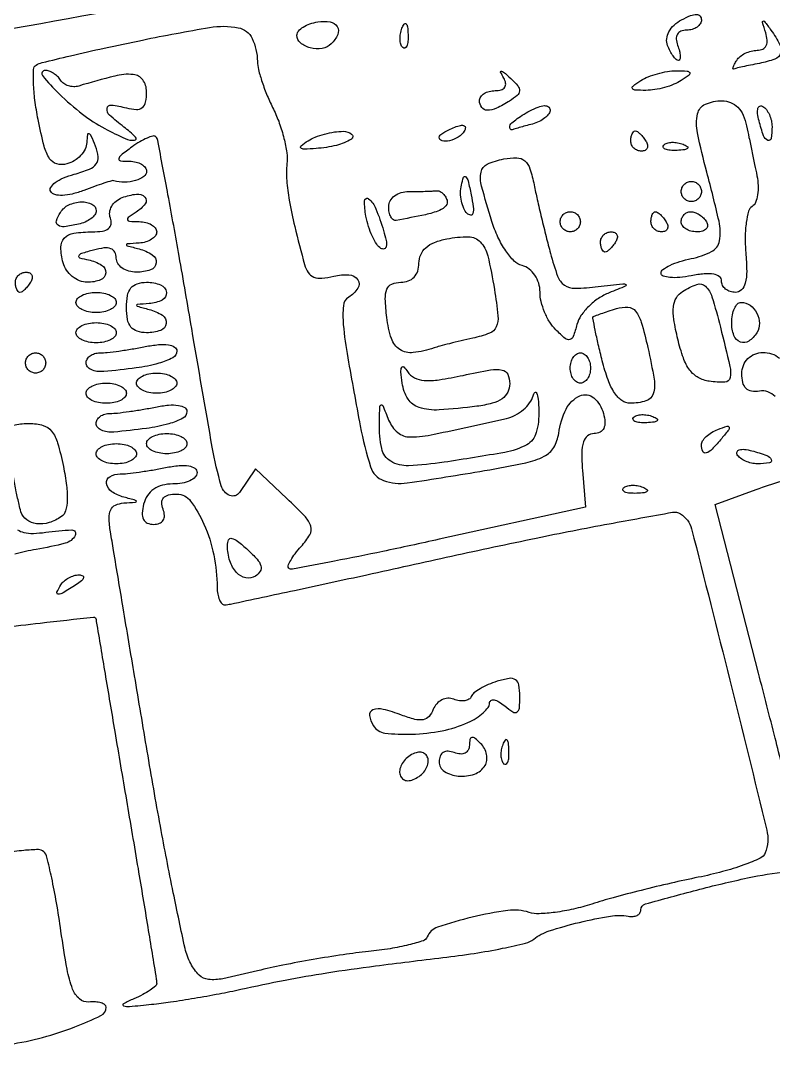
# Model space of a CAD drawing. Extents: x -19 to 322, y 67 to 181.
# Drawn here: x 218.9 to 254.38, y 71.84 to 120.09 of the extents above; entities that cross this region are included whole.
import ezdxf

# ---------------------------------------------------------------- set-up
doc = ezdxf.new("R2010")
doc.units = 0
doc.layers.get('0').update_dxf_attribs({"linetype": 'CONTINUOUS'})

msp = doc.modelspace()

# ---------------------------------------------------------------- linework, layer by layer
for points in [[(260.449, 129.67, -0.000356), (254.837, 128.1, -0.002128), (249.167, 126.544, -0.002602), (243.852, 125.14, -0.015694), (225.01, 120.892, -0.012372), (204.382, 117.444, -0.012283), (183.415, 114.994, -0.014636), (163.544, 113.751, -0.01034)], [(254.455, 102.361, 0.123177), (254.115, 102.586, 0.127057), (253.713, 102.621, -0.081994), (253.345, 102.62, -0.157408), (253.085, 102.753, -0.138848), (252.931, 103.028, -0.05845), (252.881, 103.452, -0.198821), (253.171, 104.152, -0.196587), (253.872, 104.446, -0.170609), (254.658, 104.178, -0.163534)], [(255.706, 81.352, 0.000032), (255.115, 83.678, 0.00036), (254.454, 86.272, 0.00022), (253.672, 89.33), (251.632, 97.284), (253.563, 97.987, -0.012107), (254.73, 98.38, -0.001698)], [(216.19, 91.256, -0.003542), (219.839, 91.695, -0.001232), (222.344, 91.973, -0.446134), (222.468, 91.861, 0.041504), (222.477, 91.76, 0.000035), (222.887, 89.31, 0.00038), (223.347, 86.577, 0.000233), (223.894, 83.355, -0.00048), (224.441, 80.124, -0.000765), (224.901, 77.361, -0.00014), (225.303, 74.919, -0.040766), (225.32, 74.715, -0.221499), (225.26, 74.588, -0.026232), (225.006, 74.396, -0.027377), (224.66, 74.189, -0.019146), (224.25, 73.993, 0.019175), (223.753, 73.756, 0.66639), (223.762, 73.661, 0.099013), (224.043, 73.63, 0.003898), (225.082, 73.731, 0.010435), (225.974, 73.843, 0.005188), (227.1, 74.021, 0.005147), (228.263, 74.23, 0.007534), (229.281, 74.439, -0.007033), (231.368, 74.87, -0.008558), (233.333, 75.213, -0.006873), (235.625, 75.54, -0.002666), (238.806, 75.932, 0.008879), (240.279, 76.132, 0.011874), (241.607, 76.369, 0.009154), (242.699, 76.612, 0.110312), (243.083, 76.801, -0.091853), (243.806, 77.189, -0.017972), (245.236, 77.591, -0.018206), (246.692, 77.889, -0.087531), (247.535, 77.881, 0.066149), (247.762, 77.87, 0.096593), (247.955, 77.923, 0.122346), (248.082, 78.033, 0.155831), (248.129, 78.18, -0.336649), (248.343, 78.461, -0.003823), (250.765, 79.116, -0.011461), (253.158, 79.686, -0.025011), (255.02, 79.987, 0.044955)], [(218.77, 96.093, 0.09802), (219.059, 95.965, 0.061942), (219.511, 95.921, 0.029763), (220.092, 95.971, -0.02891), (221.325, 96.08, -0.581117), (221.482, 95.822, -0.205143), (221.013, 95.457, -0.022336), (219.645, 95.162, 0.023341), (218.638, 94.943, 0.100459)], [(218.375, 71.841, 0.026052), (219.946, 72.173, 0.026816), (221.46, 72.664, 0.021287), (222.694, 73.2, 0.287123), (222.944, 73.599, 0.251337), (222.883, 73.711, 0.07573), (222.701, 73.796, 0.055704), (222.435, 73.842, 0.035199), (222.119, 73.839, -0.204681), (221.682, 73.986, -0.118224), (221.36, 74.449, -0.049411), (221.098, 75.381, -0.008651), (220.812, 77.185, 0.007615), (220.603, 78.516, 0.010851), (220.374, 79.69, 0.00707), (220.149, 80.659, 0.139095), (219.999, 80.922, 0.20212), (219.75, 81.02, 0.017648), (219.056, 80.98, 0.020962), (218.201, 80.865, 0.014717)]]:
    msp.add_lwpolyline(points, format="xyb")
for points in [[(249.386, 118.91, -0.121376), (249.346, 119.228, -0.096726), (249.451, 119.558, -0.082942), (249.694, 119.865, -0.061565), (250.048, 120.115, -0.024574), (250.472, 120.315, -0.096636), (250.753, 120.373, -0.219628), (250.914, 120.3, -0.180365), (250.98, 120.122, -0.140555), (250.927, 119.934, -0.099892), (250.775, 119.775, -0.085056), (250.549, 119.667, -0.068753), (250.283, 119.63, 0.094119), (250.017, 119.58, 0.166113), (249.848, 119.437, 0.151899), (249.794, 119.21, 0.075244), (249.858, 118.917, -0.027673), (249.946, 118.644, -0.051391), (249.982, 118.414, -0.080216), (249.964, 118.258, -0.33722), (249.894, 118.205, -0.198481), (249.785, 118.25, -0.0407), (249.647, 118.412, -0.037067), (249.507, 118.64, -0.027442)], [(232.13, 95.307, 0.050133), (232.534, 95.855, 0.210422), (232.582, 96.252, 0.118304), (232.323, 96.695, 0.011849), (231.445, 97.567), (229.974, 98.959), (229.223, 97.846, -0.358482), (228.761, 97.709, -0.225573), (228.365, 98.154, -0.027244), (227.94, 99.977, -0.001609), (226.971, 105.573, 0.00166), (226.381, 108.975, 0.002667), (225.853, 111.872, 0.000494), (225.372, 114.423, 0.150581), (225.275, 114.606, 0.267336), (225.144, 114.641, 0.036597), (224.867, 114.545, 0.034027), (224.526, 114.371, 0.022374), (224.159, 114.126, 0.008011), (223.632, 113.728, 0.185581), (223.537, 113.57, 0.437606), (223.611, 113.473, 0.023556), (224.041, 113.453, -0.057202), (224.348, 113.417, -0.076512), (224.608, 113.313, -0.095513), (224.783, 113.159, -0.165457), (224.844, 112.977, -0.247724), (224.713, 112.728, -0.080381), (224.322, 112.544, -0.066849), (223.806, 112.469, -0.071557), (223.3, 112.536, 0.144366), (223.214, 112.534, 0.003582), (222.837, 112.415, 0.007439), (222.394, 112.264, 0.004964), (221.891, 112.078, -0.029787), (221.346, 111.908, -0.052877), (220.88, 111.843, -0.071174), (220.528, 111.881, -0.19385), (220.33, 112.027, -0.289592), (220.332, 112.223, -0.090827), (220.543, 112.447, -0.059111), (220.927, 112.665, -0.033214), (221.435, 112.841, 0.02671), (222.15, 113.077, 0.138748), (222.477, 113.325, 0.195879), (222.566, 113.658, 0.062506), (222.436, 114.165, 0.00858), (222.238, 114.642, 0.19165), (222.133, 114.746, 0.497845), (222.057, 114.702, 0.020677), (222.027, 114.34, -0.103695), (221.946, 114.025, -0.072248), (221.739, 113.722, -0.068506), (221.44, 113.476, -0.074293), (221.094, 113.328, -0.12794), (220.615, 113.328, -0.187664), (220.277, 113.571, -0.082356), (220.017, 114.168, -0.012918), (219.735, 115.424, -0.015929), (219.585, 116.333, -0.023751), (219.517, 117.137, -0.020662), (219.52, 117.776, -0.247659), (219.641, 117.982, -0.078556), (219.926, 118.101, -0.002061), (221.264, 118.423, -0.004291), (222.846, 118.782, -0.002915), (224.651, 119.164, -0.008913), (227.815, 119.756, -0.087953), (229.164, 119.745, -0.241086), (229.816, 119.243, -0.108241), (230.064, 118.159, 0.060819), (230.116, 117.768, 0.017524), (230.289, 117.183, 0.017351), (230.532, 116.532, 0.017673), (230.819, 115.903, -0.029776), (231.097, 115.251, -0.024896), (231.315, 114.531, -0.025623), (231.447, 113.851, -0.060481), (231.458, 113.335, 0.042809), (231.447, 112.548, 0.025347), (231.561, 111.615, 0.017366), (231.821, 110.379, 0.005709), (232.287, 108.581, 0.083051), (232.459, 108.206, 0.151228), (232.719, 107.998, 0.116498), (233.104, 107.943, 0.039069), (233.668, 108.038, -0.078545), (234.375, 108.102, -0.226515), (234.793, 107.866, -0.308913), (234.798, 107.467, -0.108147), (234.364, 107.047, 0.235536), (234.113, 106.642, 0.045468), (234.112, 105.754, 0.021448), (234.32, 104.194, 0.002967), (234.91, 100.979, 0.029266), (235.395, 99.049, 0.234626), (236.011, 98.408, 0.12325), (237.125, 98.297, 0.006202), (240.764, 98.878, 0.008504), (242.702, 99.247, 0.065146), (243.575, 99.551, 0.143741), (244.025, 99.97, 0.098868), (244.257, 100.631, -0.079199), (244.609, 101.775, -0.175379), (245.256, 102.399, -0.29103), (245.912, 102.302, -0.151626), (246.366, 101.573, -0.047873), (246.433, 101.157, -0.125226), (246.378, 100.862, -0.173154), (246.205, 100.686, -0.113255), (245.926, 100.622, 0.171983), (245.619, 100.513, 0.146616), (245.425, 100.229, 0.076165), (245.344, 99.714, 0.02086), (245.376, 98.89), (245.516, 97.158), (238.625, 95.639, -0.002615), (235.97, 95.069, -0.004216), (233.702, 94.614, -0.00091), (231.713, 94.236, -0.220817), (231.54, 94.28, -0.326793), (231.51, 94.393, -0.036472), (231.633, 94.647, -0.033215), (231.843, 94.962, -0.020238)], [(231.929, 119.393, -0.176793), (232.002, 119.586, -0.071711), (232.218, 119.773, -0.058813), (232.533, 119.926, -0.045257), (232.904, 120.02, -0.077087), (233.492, 120.02, -0.220835), (233.824, 119.8, -0.247392), (233.848, 119.427, -0.09135), (233.54, 118.98, -0.160795), (233.118, 118.767, -0.099887), (232.558, 118.796, -0.110627), (232.095, 119.032, -0.226966)], [(236.875, 119.719, -0.054073), (236.98, 119.917, -0.470617), (237.067, 119.925, -0.168741), (237.134, 119.787, -0.018894), (237.162, 119.432, -0.028489), (237.157, 119.101, -0.077125), (237.104, 118.873, -0.208169), (237.017, 118.786, -0.296942), (236.913, 118.808, -0.126455), (236.821, 118.964, -0.060344), (236.783, 119.194, -0.05415), (236.801, 119.459, -0.051402)], [(252.644, 118.205, -0.086654), (252.805, 118.386, -0.053372), (253.048, 118.54, -0.051548), (253.329, 118.644, -0.063127), (253.607, 118.68, 0.110422), (253.868, 118.738, 0.17173), (254.03, 118.899, 0.133707), (254.079, 119.16, 0.057603), (254.009, 119.511, -0.003969), (253.858, 119.997, -0.369295), (253.885, 120.06, -0.360133), (253.953, 120.043, -0.003906), (254.255, 119.63, -0.033579), (254.681, 118.945, -0.208593), (254.712, 118.542, -0.226153), (254.439, 118.265, -0.039425), (253.713, 118.065, 0.003042), (253.293, 117.981, 0.004138), (252.915, 117.9, 0.002768), (252.599, 117.828, 0.046288), (252.497, 117.794, -0.528832), (252.468, 117.812, -0.096207), (252.479, 117.888, -0.037303), (252.541, 118.026, -0.015222)], [(223.775, 115.064, -0.021859), (223.098, 115.627, -0.246056), (222.982, 115.944, -0.410198), (223.183, 116.1, -0.034644), (223.894, 115.966, 0.050972), (224.362, 115.894, 0.184723), (224.643, 115.985, 0.178086), (224.799, 116.244, 0.046847), (224.844, 116.733, 0.156571), (224.666, 117.288, 0.220137), (224.22, 117.541, 0.082509), (223.344, 117.469, 0.012643), (221.652, 116.998, -0.079854), (221.41, 116.964, -0.072707), (221.161, 117.006, -0.075688), (220.943, 117.115, -0.101097), (220.792, 117.275, 0.063334), (220.652, 117.449, 0.051591), (220.463, 117.596, 0.053381), (220.256, 117.696, 0.086394), (220.064, 117.729, 0.628367), (219.948, 117.487, 0.03147), (220.722, 116.632, 0.027719), (221.824, 115.673, 0.044238), (222.873, 114.997, 0.012274), (223.84, 114.518, 0.128086), (224.272, 114.44, 0.646961), (224.327, 114.591, 0.030181)], [(240.526, 116.304, -0.153634), (240.583, 116.485, -0.097988), (240.744, 116.639, -0.080552), (240.984, 116.743, -0.062283), (241.267, 116.779, 0.069806), (241.55, 116.819, 0.175017), (241.717, 116.939, 0.193826), (241.759, 117.129, 0.087002), (241.672, 117.373, -0.014455), (241.524, 117.654, -0.575178), (241.556, 117.701, -0.167784), (241.662, 117.657, -0.005865), (241.997, 117.353, -0.030762), (242.331, 117.002, -0.188343), (242.409, 116.769, -0.205722), (242.306, 116.557, -0.037334), (241.948, 116.291, -0.031435), (241.329, 115.953, -0.112187), (240.891, 115.857, -0.23324), (240.632, 115.988, -0.162771)], [(248.129, 117.254, -0.048366), (248.471, 117.431, -0.027565), (248.912, 117.579, -0.027303), (249.376, 117.681, -0.040274), (249.792, 117.715, -0.011288), (250.31, 117.703, -0.26855), (250.428, 117.627, -0.367612), (250.401, 117.511, -0.01604), (250.03, 117.254, -0.048366), (249.688, 117.078, -0.027565), (249.247, 116.929, -0.027303), (248.783, 116.827, -0.040274), (248.367, 116.793, -0.011288), (247.85, 116.805, -0.26855), (247.732, 116.881, -0.367612), (247.759, 116.997, -0.01604)], [(251.931, 107.81, 0.235987), (251.829, 108.013, 0.118186), (251.559, 108.13, 0.066631), (251.114, 108.148, 0.026134), (250.505, 108.059, -0.025846), (249.959, 107.979, -0.044323), (249.498, 107.976, -0.059519), (249.178, 108.042, -0.323048), (249.08, 108.178, -0.242587), (249.169, 108.352, -0.042178), (249.498, 108.547, -0.037612), (249.959, 108.728, -0.025618), (250.505, 108.867, 0.068245), (251.454, 109.196, 0.235125), (251.831, 109.704, 0.101164), (251.809, 110.622, 0.008486), (251.234, 112.939, -0.013966), (250.797, 114.787, -0.103828), (250.8, 115.685, -0.240713), (251.168, 116.139, -0.104462), (251.95, 116.304, -0.096954), (252.356, 116.224, -0.103046), (252.692, 115.998, -0.088613), (252.945, 115.625, -0.053856), (253.11, 115.116, -0.000081), (253.222, 114.577, -0.000048), (253.354, 113.936, -0.000048), (253.486, 113.298, -0.000084), (253.596, 112.769, -0.040279), (253.653, 112.304, -0.04893), (253.629, 111.867, -0.05647), (253.534, 111.516, -0.161036), (253.373, 111.324, 0.188669), (253.204, 111.099, 0.033186), (253.094, 110.57, 0.031924), (253.043, 109.898, 0.023892), (253.071, 109.157, -0.018569), (253.113, 108.271, -0.066374), (253.044, 107.709, -0.131332), (252.865, 107.394, -0.201062), (252.581, 107.275, -0.080851), (252.332, 107.315, -0.091701), (252.122, 107.432, -0.100722), (251.981, 107.606, -0.120777)], [(241.952, 115.099, -0.210508), (242.001, 115.212, -0.021557), (242.231, 115.404, -0.02397), (242.538, 115.618, -0.016854), (242.902, 115.829, -0.030196), (243.292, 116.008, -0.079278), (243.592, 116.073, -0.161832), (243.776, 116.022, -0.250882), (243.852, 115.88, -0.155423), (243.792, 115.689, -0.068268), (243.608, 115.493, -0.058116), (243.339, 115.323, -0.048432), (243.021, 115.206, 0.002507), (242.694, 115.118, 0.003384), (242.399, 115.036, 0.002306), (242.152, 114.964, 0.036526), (242.07, 114.933, -0.190496), (242.025, 114.931, -0.158923), (241.987, 114.959, -0.102471), (241.96, 115.018, -0.0534)], [(253.694, 115.354, -0.033809), (253.628, 115.702, -0.095442), (253.645, 115.947, -0.238295), (253.737, 116.051, -0.236417), (253.876, 116.039, -0.095554), (254.041, 115.887, -0.052741), (254.18, 115.65, -0.049897), (254.275, 115.369, -0.056553), (254.307, 115.088, -0.036651), (254.265, 114.523, -0.493596), (254.109, 114.436, -0.209047), (253.908, 114.652, -0.020231)], [(232.454, 114.417, -0.048113), (232.793, 114.588, -0.027033), (233.232, 114.732, -0.026749), (233.695, 114.831, -0.039127), (234.111, 114.864, -0.167435), (234.502, 114.729, -0.518439), (234.49, 114.498, -0.082432), (233.79, 114.202, -0.040192), (232.829, 114.051, -0.009748), (232.269, 114.02, -0.204766), (232.116, 114.079, -0.457719), (232.123, 114.186, -0.022271)], [(238.625, 114.59, -0.2252), (238.667, 114.679, -0.029412), (238.842, 114.805, -0.029555), (239.08, 114.937, -0.020646), (239.363, 115.059, -0.036408), (239.638, 115.143, -0.155351), (239.807, 115.128, -0.32948), (239.864, 115.033, -0.1144), (239.81, 114.873, -0.115814), (239.529, 114.591, -0.080554), (239.113, 114.418, -0.115534), (238.764, 114.416, -0.349578)], [(247.654, 114.403, -0.042167), (247.669, 114.585, -0.061769), (247.716, 114.739, -0.081139), (247.783, 114.843, -0.210953), (247.864, 114.878, -0.151918), (247.964, 114.847, -0.038439), (248.098, 114.739, -0.035638), (248.239, 114.585, -0.029505), (248.367, 114.403, -0.082592), (248.441, 114.221, -0.161196), (248.426, 114.067, -0.182303), (248.326, 113.965, -0.108972), (248.157, 113.928, -0.093332), (247.965, 113.964, -0.09642), (247.802, 114.067, -0.099167), (247.693, 114.222, -0.105053)], [(249.208, 114.215, -0.126455), (249.364, 114.307, -0.060344), (249.594, 114.344, -0.05415), (249.859, 114.326, -0.051402), (250.119, 114.252, -0.054073), (250.317, 114.147, -0.470617), (250.325, 114.06, -0.168741), (250.187, 113.993, -0.018894), (249.832, 113.965, -0.028489), (249.501, 113.97, -0.077125), (249.273, 114.023, -0.208169), (249.186, 114.111, -0.296942)], [(243.377, 107.285, 0.073393), (243.315, 107.704, 0.07531), (243.136, 108.083, 0.079943), (242.864, 108.373, 0.100892), (242.534, 108.535, -0.134306), (242.165, 108.748, -0.045426), (241.766, 109.23, -0.040595), (241.396, 109.879, -0.033663), (241.108, 110.621, -0.00952), (240.625, 112.279, -0.11376), (240.6, 112.942, -0.244239), (240.894, 113.315, -0.058834), (241.67, 113.56, -0.0515), (242.285, 113.613, -0.174441), (242.656, 113.473, -0.138758), (242.902, 113.102, -0.028543), (243.102, 112.335, 0.006115), (243.246, 111.655, 0.002999), (243.446, 110.793, 0.002975), (243.665, 109.9, 0.00432), (243.869, 109.114, 0.020375), (244.208, 108.033, 0.15583), (244.528, 107.615, 0.160818), (245.026, 107.467, 0.022081), (246.119, 107.548, -0.001551), (247.272, 107.682, -0.158386), (247.428, 107.65, -0.623628), (247.423, 107.578, -0.003629), (246.634, 107.256, 0.053898), (246.134, 106.991, 0.045461), (245.67, 106.61, 0.047541), (245.308, 106.18, 0.087121), (245.118, 105.764, -0.021018), (244.945, 105.2, -0.251998), (244.782, 105.052, -0.242229), (244.564, 105.103, -0.019582), (244.118, 105.516, -0.058339), (243.834, 105.875, -0.038967), (243.595, 106.341, -0.03906), (243.431, 106.837, -0.060162)], [(239.673, 112.333, -0.033951), (239.777, 112.697, -0.550064), (239.88, 112.72, -0.138278), (239.989, 112.525, -0.00866), (240.134, 111.872, -0.016428), (240.23, 111.308, -0.086287), (240.219, 110.994, -0.373673), (240.113, 110.915, -0.181167), (239.947, 110.99, -0.095372), (239.784, 111.231, -0.051027), (239.677, 111.575, -0.048216), (239.636, 111.961, -0.054376)], [(250.03, 112.027, -0.099038), (250.066, 112.208, -0.097945), (250.17, 112.363, -0.097945), (250.324, 112.466, -0.099038), (250.505, 112.502, -0.099038), (250.687, 112.466, -0.097945), (250.841, 112.363, -0.097945), (250.944, 112.208, -0.099038), (250.98, 112.027, -0.099038), (250.944, 111.846, -0.097945), (250.841, 111.691, -0.097945), (250.687, 111.588, -0.099038), (250.505, 111.552, -0.099038), (250.324, 111.588, -0.097945), (250.17, 111.691, -0.097945), (250.066, 111.846, -0.099038)], [(236.249, 111.314, -0.130775), (236.322, 111.588, -0.10214), (236.526, 111.819, -0.08892), (236.834, 111.974, -0.072314), (237.2, 112.027, 0.003363), (237.589, 112.03, 0.003516), (237.972, 112.037, 0.003377), (238.303, 112.049, 0.015516), (238.495, 112.063, -0.128238), (238.638, 112.041, -0.077753), (238.784, 111.948, -0.069142), (238.911, 111.803, -0.063948), (238.997, 111.624, -0.261917), (238.945, 111.352, -0.122329), (238.644, 111.136, -0.043724), (237.976, 110.934, -0.006648), (236.606, 110.666, -0.206235), (236.47, 110.697, -0.108952), (236.354, 110.83, -0.077294), (236.275, 111.046, -0.048595)], [(220.786, 111.045, -0.146502), (221.181, 111.396, -0.099294), (221.771, 111.539, -0.127223), (222.272, 111.431, -0.283255), (222.468, 111.111, -0.16283), (222.407, 110.929, -0.070212), (222.224, 110.746, -0.058924), (221.955, 110.589, -0.047652), (221.637, 110.486, -0.021952), (220.969, 110.368, -0.179926), (220.672, 110.436, -0.338635), (220.599, 110.644, -0.059395)], [(220.912, 108.673, -0.055464), (220.806, 109.402, -0.201344), (220.969, 109.83, -0.167613), (221.416, 110.062, -0.036496), (222.295, 110.126, 0.039852), (222.765, 110.164, 0.125174), (223.054, 110.289, 0.198956), (223.173, 110.496, 0.124184), (223.139, 110.778, -0.123262), (223.106, 111.05, -0.100773), (223.2, 111.329, -0.090894), (223.407, 111.572, -0.079142), (223.697, 111.739, -0.062029), (224.366, 111.905, -0.234432), (224.76, 111.764, -0.370847), (224.779, 111.446, -0.088906), (224.355, 111.058, 0.012468), (223.979, 110.806, 0.321396), (223.94, 110.697, 0.316514), (224.032, 110.624, 0.012258), (224.488, 110.609, -0.055145), (224.806, 110.571, -0.074289), (225.075, 110.464, -0.09332), (225.256, 110.308, -0.169824), (225.32, 110.126, -0.165114), (225.257, 109.94, -0.08736), (225.075, 109.774, -0.070943), (224.806, 109.652, -0.054605), (224.488, 109.596, 0.002113), (223.93, 109.556, 0.392517), (223.894, 109.518, 0.339035), (223.929, 109.472, 0.001923), (224.488, 109.323, -0.081181), (225.113, 109.046, -0.281864), (225.295, 108.663, -0.290346), (225.035, 108.337, -0.083372), (224.369, 108.225, -0.068582), (224.006, 108.275, -0.084945), (223.698, 108.422, -0.099857), (223.492, 108.639, -0.140877), (223.419, 108.894, 0.123865), (223.349, 109.171, 0.187143), (223.162, 109.331, 0.116104), (222.837, 109.366, 0.035689), (222.35, 109.269, 0.007726), (221.772, 109.102, 0.202915), (221.651, 109, 0.47271), (221.692, 108.907, 0.017861), (222.112, 108.804, -0.085339), (222.726, 108.562, -0.278212), (222.921, 108.19, -0.296196), (222.681, 107.865, -0.089957), (222.049, 107.75, -0.095568), (221.689, 107.82, -0.075393), (221.346, 108.021, -0.07385), (221.072, 108.32, -0.084711)], [(235.177, 110.868, -0.050874), (235.114, 111.594, -0.628095), (235.304, 111.682, -0.125838), (235.646, 111.216, -0.022255), (236.009, 110.185, -0.022126), (236.127, 109.724, -0.089356), (236.135, 109.435, -0.287519), (236.041, 109.326, -0.216721), (235.882, 109.347, -0.112824), (235.685, 109.541, -0.03351), (235.481, 109.913, -0.031751), (235.302, 110.375, -0.029507)], [(244.328, 110.601, -0.099038), (244.364, 110.783, -0.097945), (244.467, 110.937, -0.097945), (244.621, 111.04, -0.099038), (244.803, 111.077, -0.099038), (244.984, 111.04, -0.097945), (245.138, 110.937, -0.097945), (245.242, 110.783, -0.099038), (245.278, 110.601, -0.099038), (245.242, 110.42, -0.097945), (245.138, 110.266, -0.097945), (244.984, 110.162, -0.099038), (244.803, 110.126, -0.099038), (244.621, 110.162, -0.097945), (244.467, 110.266, -0.097945), (244.364, 110.42, -0.099038)], [(248.604, 110.601, -0.042167), (248.62, 110.783, -0.061769), (248.666, 110.937, -0.081139), (248.734, 111.041, -0.210953), (248.814, 111.077, -0.151918), (248.914, 111.045, -0.038439), (249.048, 110.937, -0.035638), (249.189, 110.783, -0.029505), (249.317, 110.601, -0.082592), (249.392, 110.42, -0.161196), (249.377, 110.266, -0.182303), (249.276, 110.163, -0.108972), (249.108, 110.126, -0.093332), (248.916, 110.162, -0.09642), (248.752, 110.266, -0.099167), (248.643, 110.42, -0.105053)], [(250.03, 110.601, -0.092995), (250.064, 110.783, -0.096318), (250.161, 110.937, -0.099231), (250.307, 111.04, -0.105429), (250.477, 111.077, -0.089642), (250.67, 111.042, -0.053229), (250.879, 110.937, -0.051032), (251.073, 110.783, -0.06081), (251.218, 110.601, -0.139169), (251.269, 110.421, -0.191142), (251.208, 110.266, -0.138808), (251.033, 110.161, -0.066118), (250.771, 110.126, -0.062283), (250.488, 110.162, -0.080552), (250.248, 110.266, -0.097988), (250.087, 110.42, -0.153634)], [(246.228, 109.651, -0.105053), (246.267, 109.832, -0.099167), (246.376, 109.987, -0.09642), (246.54, 110.09, -0.093332), (246.732, 110.126, -0.108972), (246.9, 110.089, -0.182303), (247.001, 109.987, -0.161196), (247.016, 109.832, -0.082592), (246.941, 109.651, -0.029505), (246.813, 109.469, -0.035638), (246.672, 109.315, -0.038439), (246.538, 109.207, -0.151918), (246.438, 109.176, -0.210953), (246.358, 109.211, -0.081139), (246.29, 109.315, -0.061769), (246.244, 109.469, -0.042167)], [(236.159, 106.087, -0.018803), (236.09, 106.965, -0.105186), (236.169, 107.427, -0.2005), (236.401, 107.665, -0.100614), (236.82, 107.75, 0.089515), (237.169, 107.813, 0.11327), (237.443, 107.993, 0.110144), (237.615, 108.279, 0.081109), (237.675, 108.645, -0.103952), (237.76, 109.051, -0.108977), (238.001, 109.381, -0.087239), (238.408, 109.629, -0.04514), (238.982, 109.797, -0.049015), (240.009, 109.895, -0.206067), (240.566, 109.654, -0.132802), (240.916, 109.002, -0.016647), (241.229, 107.412, -0.013151), (241.398, 106.166, -0.132314), (241.317, 105.652, -0.199706), (241, 105.351, -0.036694), (240.208, 105.114, 0.003387), (239.658, 104.988, 0.003545), (239.118, 104.857, 0.003403), (238.654, 104.737, 0.015682), (238.388, 104.657, -0.051329), (237.406, 104.438, -0.173515), (236.775, 104.584, -0.172297), (236.377, 105.097, -0.050471)], [(218.667, 107.75, -0.105053), (218.705, 107.931, -0.099167), (218.815, 108.086, -0.09642), (218.978, 108.189, -0.093332), (219.17, 108.225, -0.108972), (219.339, 108.188, -0.182303), (219.439, 108.086, -0.161196), (219.454, 107.932, -0.082592), (219.38, 107.75, -0.029505), (219.252, 107.568, -0.035638), (219.111, 107.415, -0.038439), (218.977, 107.306, -0.151918), (218.876, 107.275, -0.210953), (218.796, 107.31, -0.081139), (218.728, 107.415, -0.061769), (218.682, 107.568, -0.042167)], [(223.894, 106.562, -0.044917), (223.945, 107.124, -0.124434), (224.108, 107.483, -0.149477), (224.4, 107.682, -0.07578), (224.844, 107.75, -0.093159), (225.505, 107.626, -0.277197), (225.776, 107.276, -0.314388), (225.582, 106.915, -0.101292), (224.963, 106.745, 0.002113), (224.405, 106.705, 0.392517), (224.369, 106.666, 0.339035), (224.404, 106.621, 0.001923), (224.963, 106.472, -0.081181), (225.589, 106.195, -0.281864), (225.77, 105.812, -0.290346), (225.51, 105.486, -0.083372), (224.844, 105.374, -0.07578), (224.4, 105.442, -0.149477), (224.108, 105.641, -0.124434), (223.945, 106, -0.044917)], [(249.867, 105.071, -0.018247), (249.684, 105.998, -0.064207), (249.666, 106.605, -0.106778), (249.8, 107.02, -0.121206), (250.089, 107.321, -0.058151), (250.77, 107.649, -0.278909), (251.174, 107.562, -0.131356), (251.479, 107.069, -0.011498), (251.874, 105.639, -0.004285), (252.326, 103.78, -0.108151), (252.333, 103.26, -0.344084), (252.084, 103.048, -0.046786), (251.353, 103.084, -0.092325), (250.832, 103.261, -0.10476), (250.437, 103.608, -0.075305), (250.129, 104.183, -0.027488)], [(221.518, 106.8, -0.191087), (221.59, 106.981, -0.088204), (221.797, 107.135, -0.068025), (222.105, 107.24, -0.048028), (222.468, 107.275, -0.048028), (222.832, 107.24, -0.068025), (223.14, 107.135, -0.088204), (223.347, 106.981, -0.191087), (223.419, 106.8, -0.191087), (223.347, 106.618, -0.088204), (223.14, 106.464, -0.068025), (222.832, 106.36, -0.048028), (222.468, 106.325, -0.048028), (222.105, 106.36, -0.068025), (221.797, 106.464, -0.088204), (221.59, 106.618, -0.191087)], [(252.406, 105.849, -0.045091), (252.439, 106.213, -0.064972), (252.537, 106.521, -0.084925), (252.682, 106.728, -0.200667), (252.853, 106.8, -0.156311), (253.273, 106.665, -0.118376), (253.593, 106.297, -0.115518), (253.715, 105.816, -0.144187), (253.594, 105.374, -0.106542), (253.212, 104.977, -0.248207), (252.814, 104.935, -0.21455), (252.511, 105.249, -0.086441)], [(246.31, 104.052, -0.004984), (246.122, 104.826, -0.008005), (245.979, 105.49, -0.002784), (245.869, 106.058, -0.278089), (245.896, 106.131, -0.080755), (245.969, 106.172, -0.00327), (246.253, 106.273, -0.005652), (246.593, 106.388, -0.003967), (246.979, 106.509, -0.090726), (247.522, 106.573, -0.209976), (247.879, 106.388, -0.10022), (248.148, 105.87, -0.013492), (248.455, 104.678, -0.013879), (248.754, 103.178, -0.118624), (248.709, 102.499, -0.246129), (248.37, 102.16, -0.075801), (247.633, 102.048, -0.156562), (247.239, 102.174, -0.091871), (246.893, 102.534, -0.059991), (246.586, 103.148, -0.023725)], [(221.518, 105.374, -0.191087), (221.59, 105.556, -0.088204), (221.797, 105.71, -0.068025), (222.105, 105.814, -0.048028), (222.468, 105.849, -0.048028), (222.832, 105.814, -0.068025), (223.14, 105.71, -0.088204), (223.347, 105.556, -0.191087), (223.419, 105.374, -0.191087), (223.347, 105.193, -0.088204), (223.14, 105.039, -0.068025), (222.832, 104.934, -0.048028), (222.468, 104.899, -0.048028), (222.105, 104.934, -0.068025), (221.797, 105.039, -0.088204), (221.59, 105.193, -0.191087)], [(221.993, 103.949, -0.136381), (222.044, 104.13, -0.100289), (222.185, 104.284, -0.086487), (222.397, 104.388, -0.071046), (222.647, 104.424, 0.027247), (222.994, 104.443, 0.007261), (223.544, 104.511, 0.00734), (224.169, 104.607, 0.007508), (224.785, 104.721, -0.02522), (225.403, 104.812, -0.058667), (225.871, 104.803, -0.099199), (226.164, 104.7, -0.265333), (226.27, 104.515, -0.278917), (226.078, 104.197, -0.05212), (225.417, 103.934, -0.03491), (224.36, 103.714, -0.012375), (222.825, 103.545, -0.055188), (222.507, 103.552, -0.079445), (222.238, 103.634, -0.103703), (222.058, 103.773, -0.178157)], [(219.142, 103.949, -0.099038), (219.178, 104.13, -0.097945), (219.282, 104.284, -0.097945), (219.436, 104.387, -0.099038), (219.617, 104.424, -0.099038), (219.799, 104.387, -0.097945), (219.953, 104.284, -0.097945), (220.056, 104.13, -0.099038), (220.092, 103.949, -0.099038), (220.056, 103.767, -0.097945), (219.953, 103.613, -0.097945), (219.799, 103.51, -0.099038), (219.617, 103.473, -0.099038), (219.436, 103.51, -0.097945), (219.282, 103.613, -0.097945), (219.178, 103.767, -0.099038)], [(244.803, 103.711, -0.064853), (244.838, 103.983, -0.082425), (244.942, 104.214, -0.098894), (245.097, 104.369, -0.148195), (245.278, 104.424, -0.148195), (245.459, 104.369, -0.098894), (245.614, 104.214, -0.082425), (245.718, 103.983, -0.064853), (245.753, 103.711, -0.064853), (245.718, 103.438, -0.082425), (245.614, 103.208, -0.098894), (245.459, 103.053, -0.148195), (245.278, 102.998, -0.148195), (245.097, 103.053, -0.098894), (244.942, 103.208, -0.082425), (244.838, 103.438, -0.064853)], [(236.887, 102.998, -0.012224), (236.826, 103.53, -0.131787), (236.863, 103.741, -0.519628), (236.962, 103.759, -0.053943), (237.139, 103.541, 0.13293), (237.461, 103.251, 0.10048), (237.922, 103.125, 0.055676), (238.622, 103.156, 0.013755), (239.754, 103.365, -0.008657), (241.05, 103.618, -0.088455), (241.595, 103.617, -0.246771), (241.856, 103.414, -0.106815), (241.952, 102.971, -0.115966), (241.856, 102.566, -0.127291), (241.593, 102.262, -0.086911), (241.125, 102.048, -0.031808), (240.407, 101.908, -0.016065), (238.624, 101.736, -0.091397), (237.682, 101.847, -0.179446), (237.16, 102.249, -0.105942)], [(224.369, 102.998, -0.191087), (224.441, 103.18, -0.088204), (224.648, 103.334, -0.068025), (224.956, 103.438, -0.048028), (225.32, 103.473, -0.048028), (225.683, 103.438, -0.068025), (225.991, 103.334, -0.088204), (226.198, 103.18, -0.191087), (226.27, 102.998, -0.191087), (226.198, 102.817, -0.088204), (225.991, 102.663, -0.068025), (225.683, 102.558, -0.048028), (225.32, 102.523, -0.048028), (224.956, 102.558, -0.068025), (224.648, 102.663, -0.088204), (224.441, 102.817, -0.191087)], [(221.993, 102.523, -0.191087), (222.065, 102.704, -0.088204), (222.272, 102.859, -0.068025), (222.58, 102.963, -0.048028), (222.944, 102.998, -0.048028), (223.307, 102.963, -0.068025), (223.615, 102.859, -0.088204), (223.822, 102.704, -0.191087), (223.894, 102.523, -0.191087), (223.822, 102.341, -0.088204), (223.615, 102.187, -0.068025), (223.307, 102.083, -0.048028), (222.944, 102.048, -0.048028), (222.58, 102.083, -0.068025), (222.272, 102.187, -0.088204), (222.065, 102.341, -0.191087)], [(235.811, 101.097, -0.002561), (235.831, 101.9, -0.305356), (235.888, 101.979, -0.402479), (235.966, 101.946, -0.003187), (236.248, 101.26, 0.122943), (236.674, 100.673, 0.180021), (237.269, 100.461, 0.049274), (238.393, 100.589, 0.00282), (241.798, 101.339, 0.06494), (242.21, 101.49, 0.055863), (242.592, 101.749, 0.058477), (242.89, 102.069, 0.094369), (243.05, 102.404, -0.129602), (243.136, 102.558, -0.546721), (243.219, 102.541, -0.070031), (243.288, 102.247, -0.013395), (243.322, 101.7, -0.076425), (243.201, 100.667, -0.203595), (242.749, 100.097, -0.081194), (241.717, 99.736, -0.006474), (238.856, 99.271, -0.025135), (237.19, 99.107, -0.148044), (236.348, 99.319, -0.208859), (235.923, 99.916, -0.056615)], [(222.468, 101.097, -0.136381), (222.519, 101.279, -0.100289), (222.66, 101.433, -0.086487), (222.872, 101.537, -0.071046), (223.122, 101.573, 0.027247), (223.469, 101.591, 0.007261), (224.02, 101.66, 0.00734), (224.644, 101.756, 0.007508), (225.26, 101.87, -0.02522), (225.878, 101.961, -0.058667), (226.346, 101.951, -0.099199), (226.639, 101.849, -0.265333), (226.745, 101.663, -0.278917), (226.553, 101.345, -0.05212), (225.892, 101.082, -0.03491), (224.835, 100.863, -0.012375), (223.3, 100.693, -0.055188), (222.982, 100.701, -0.079445), (222.713, 100.783, -0.103703), (222.533, 100.922, -0.178157)], [(247.783, 101.384, -0.126455), (247.938, 101.476, -0.060344), (248.169, 101.514, -0.05415), (248.434, 101.496, -0.051402), (248.694, 101.422, -0.054073), (248.892, 101.317, -0.470617), (248.9, 101.23, -0.168741), (248.761, 101.163, -0.018894), (248.406, 101.135, -0.028489), (248.076, 101.14, -0.077125), (247.848, 101.193, -0.208169), (247.761, 101.28, -0.296942)], [(218.927, 96.939, -0.021375), (218.837, 97.277, -0.004345), (218.708, 97.882, -0.004573), (218.572, 98.59, -0.004273), (218.445, 99.315, -0.013428), (218.295, 100.397, -0.144012), (218.371, 100.829, -0.239217), (218.654, 101.04, -0.042637), (219.33, 101.097, -0.07084), (219.969, 101.006, -0.15619), (220.373, 100.734, -0.098335), (220.655, 100.181, -0.018662), (220.924, 99.078, -0.01832), (221.075, 98.172, -0.041649), (221.106, 97.479, -0.058387), (221.029, 96.984, -0.174922), (220.833, 96.709, -0.078016), (220.25, 96.427, -0.104195), (219.666, 96.375, -0.128755), (219.197, 96.561, -0.16021)], [(250.98, 100.096, -0.148172), (251.036, 100.28, -0.058677), (251.21, 100.484, -0.05126), (251.462, 100.674, -0.0442), (251.76, 100.82, -0.012731), (252.188, 100.972, -0.389672), (252.283, 100.928, -0.27071), (252.267, 100.804, -0.008807), (251.94, 100.395, -0.017238), (251.481, 99.88, -0.127361), (251.204, 99.707, -0.389178), (251.042, 99.783, -0.097466)], [(224.844, 100.147, -0.191087), (224.916, 100.328, -0.088204), (225.124, 100.483, -0.068025), (225.431, 100.587, -0.048028), (225.795, 100.622, -0.048028), (226.159, 100.587, -0.068025), (226.466, 100.483, -0.088204), (226.673, 100.328, -0.191087), (226.745, 100.147, -0.191087), (226.673, 99.965, -0.088204), (226.466, 99.811, -0.068025), (226.159, 99.707, -0.048028), (225.795, 99.672, -0.048028), (225.431, 99.707, -0.068025), (225.124, 99.811, -0.088204), (224.916, 99.965, -0.191087)], [(222.468, 99.672, -0.191087), (222.54, 99.853, -0.088204), (222.748, 100.007, -0.068025), (223.055, 100.112, -0.048028), (223.419, 100.147, -0.048028), (223.783, 100.112, -0.068025), (224.09, 100.007, -0.088204), (224.297, 99.853, -0.191087), (224.369, 99.672, -0.191087), (224.297, 99.49, -0.088204), (224.09, 99.336, -0.068025), (223.783, 99.232, -0.048028), (223.419, 99.197, -0.048028), (223.055, 99.232, -0.068025), (222.748, 99.336, -0.088204), (222.54, 99.49, -0.191087)], [(252.671, 99.627, -0.236417), (252.659, 99.766, -0.238295), (252.762, 99.859, -0.095442), (253.008, 99.876, -0.033809), (253.356, 99.81, -0.020231), (254.057, 99.595, -0.209047), (254.274, 99.394, -0.493596), (254.187, 99.238, -0.036651), (253.622, 99.197, -0.056553), (253.34, 99.228, -0.049897), (253.06, 99.323, -0.052741), (252.823, 99.462, -0.095554)], [(224.875, 85.653, -0.000058), (224.278, 89.207, -0.00008), (223.74, 92.414, -0.000052), (223.29, 95.107, -0.000902), (223.144, 95.989, -0.030066), (223.077, 96.638, -0.11853), (223.154, 97.029, -0.179803), (223.378, 97.252, -0.09113), (223.768, 97.351, 0.002183), (224.326, 97.39, 0.385431), (224.364, 97.43, 0.345855), (224.329, 97.476, 0.002036), (223.775, 97.623, -0.087123), (223.208, 97.883, -0.20445), (222.964, 98.269, -0.309763), (223.116, 98.591, -0.133313), (223.597, 98.721, 0.027247), (223.944, 98.74, 0.007261), (224.495, 98.809, 0.00734), (225.119, 98.905, 0.007508), (225.735, 99.018, -0.024292), (226.376, 99.114, -0.064816), (226.838, 99.101, -0.117627), (227.116, 98.986, -0.240425), (227.22, 98.781, -0.200153), (227.135, 98.576, -0.085107), (226.888, 98.403, -0.065134), (226.521, 98.285, -0.045242), (226.088, 98.246, 0.061532), (225.587, 98.184, 0.089464), (225.183, 98.002, 0.096222), (224.888, 97.701, 0.082332), (224.707, 97.296, 0.047842), (224.638, 96.873, 0.131841), (224.697, 96.58, 0.17718), (224.879, 96.407, 0.102752), (225.177, 96.345, 0.088258), (225.455, 96.395, 0.166501), (225.63, 96.537, 0.156706), (225.687, 96.763, 0.075987), (225.623, 97.058, -0.084891), (225.56, 97.372, -0.19206), (225.642, 97.595, -0.157589), (225.873, 97.729, -0.053612), (226.263, 97.771, -0.237135), (226.921, 97.44, -0.057662), (227.549, 96.354, -0.051233), (228.009, 94.901, -0.050324), (228.168, 93.375, 0.041011), (228.195, 93.058, 0.061539), (228.275, 92.792, 0.082118), (228.391, 92.613, 0.219494), (228.527, 92.556, 0.044105), (228.804, 92.59, 0.000183), (231.812, 93.234, 0.000911), (235.226, 93.972, 0.000574), (239.21, 94.847, -0.00333), (243.202, 95.7, -0.005254), (246.638, 96.373, -0.001576), (249.617, 96.914, -0.184582), (249.997, 96.841, -0.194036), (250.514, 96.138, -0.001436), (252.317, 89.006, -0.001729), (254.058, 81.937, -0.152249), (253.989, 80.864, -0.197155), (253.755, 80.615, -0.01919), (252.974, 80.296, -0.022031), (251.976, 79.982, -0.015654), (250.833, 79.715, 0.006896), (249.555, 79.44, 0.005064), (248.146, 79.101, 0.005118), (246.818, 78.753, 0.011332), (245.815, 78.455, -0.021882), (244.956, 78.219, -0.022903), (244.092, 78.063, -0.023329), (243.338, 77.998, -0.086929), (242.868, 78.061, 0.11072), (241.86, 78.149, 0.025694), (240.177, 77.834, 0.0211), (238.549, 77.367, 0.226867), (238.068, 76.904, -0.229582), (237.883, 76.727, -0.016963), (237.19, 76.531, -0.020864), (236.312, 76.352, -0.014163), (235.299, 76.218, 0.010994), (234.109, 76.069, 0.006356), (232.685, 75.841, 0.006349), (231.262, 75.575, 0.010592), (230.072, 75.31, -0.007598), (228.44, 74.937, -0.079242), (227.756, 74.902, -0.173459), (227.323, 75.112, -0.06946), (226.925, 75.648, -0.071373), (226.658, 76.364, -0.003093), (226.103, 78.99, -0.005215), (225.495, 82.123, -0.003689)], [(247.308, 98.058, -0.126455), (247.463, 98.15, -0.060344), (247.694, 98.187, -0.05415), (247.958, 98.17, -0.051402), (248.218, 98.096, -0.054073), (248.416, 97.99, -0.470617), (248.425, 97.904, -0.168741), (248.286, 97.836, -0.018894), (247.931, 97.808, -0.028489), (247.6, 97.814, -0.077125), (247.372, 97.866, -0.208169), (247.286, 97.954, -0.296942)], [(228.653, 95.35, -0.109502), (228.708, 95.61, -0.352225), (228.856, 95.685, -0.116622), (229.125, 95.558, -0.015495), (229.608, 95.147, -0.025131), (230.049, 94.705, -0.111655), (230.228, 94.388, -0.209689), (230.196, 94.134, -0.12068), (229.977, 93.911, -0.189831), (229.517, 93.828, -0.158944), (229.081, 94.072, -0.111886), (228.767, 94.621, -0.071844)], [(220.805, 93.494, -0.075854), (220.959, 93.675, -0.054031), (221.179, 93.828, -0.053889), (221.427, 93.93, -0.074131), (221.665, 93.962, -0.102799), (221.838, 93.924, -0.37991), (221.88, 93.83, -0.147021), (221.781, 93.685, -0.027275), (221.518, 93.494, -0.008108), (220.909, 93.115, -0.136158), (220.683, 93.052, -0.541951), (220.622, 93.145, -0.034464)], [(239.981, 87.006, 0.035038), (240.371, 87.215, 0.042958), (240.701, 87.463, 0.048448), (240.931, 87.714, 0.162825), (241.001, 87.923, -0.247464), (241.065, 88.043, -0.198009), (241.211, 88.074, -0.091228), (241.44, 87.987, -0.03685), (241.714, 87.792, 0.028858), (242.103, 87.505, 0.292836), (242.294, 87.504, 0.235954), (242.404, 87.685, 0.020446), (242.427, 88.241, 0.041062), (242.383, 88.776, 0.208349), (242.224, 89.021, 0.190159), (241.925, 89.084, 0.033708), (241.358, 88.949, 0.026591), (240.937, 88.793, 0.031184), (240.559, 88.601, 0.032693), (240.265, 88.401, 0.135266), (240.139, 88.231, -0.170775), (240.03, 88.104, -0.093763), (239.834, 88.035, -0.074428), (239.582, 88.034, -0.054985), (239.311, 88.105, 0.107576), (239.031, 88.148, 0.09957), (238.75, 88.073, 0.095724), (238.51, 87.891, 0.09111), (238.351, 87.631, -0.088761), (238.149, 87.295, -0.16891), (237.878, 87.142, -0.109755), (237.482, 87.157, -0.026758), (236.856, 87.357, 0.028931), (235.994, 87.629, 0.152322), (235.505, 87.602, 0.354197), (235.35, 87.338, 0.101781), (235.525, 86.86, 0.2282), (236.067, 86.514, 0.038147), (237.335, 86.459, 0.04013), (238.762, 86.621, 0.056696)], [(240.789, 84.982, 0.11056), (240.871, 85.219, 0.077894), (240.859, 85.502, 0.072722), (240.758, 85.786, 0.074436), (240.58, 86.027, 0.027285), (240.321, 86.259, 0.215491), (240.17, 86.298, 0.311287), (240.077, 86.207, 0.047782), (240.051, 85.935, -0.120885), (239.996, 85.713, -0.160333), (239.848, 85.569, -0.132869), (239.619, 85.525, -0.073054), (239.338, 85.588, 0.075244), (239.046, 85.652, 0.151899), (238.819, 85.597, 0.166113), (238.676, 85.429, 0.094119), (238.625, 85.163, 0.255074), (238.875, 84.705, 0.122667), (239.529, 84.482, 0.105618), (240.288, 84.579, 0.171628)], [(241.914, 85.693, 0.018894), (241.886, 86.048, 0.168741), (241.819, 86.186, 0.470617), (241.732, 86.178, 0.054073), (241.627, 85.98, 0.051402), (241.553, 85.72, 0.05415), (241.535, 85.455, 0.060344), (241.573, 85.225, 0.126455), (241.665, 85.069, 0.296942), (241.769, 85.047, 0.208169), (241.856, 85.134, 0.077125), (241.909, 85.362, 0.028489)], [(237.614, 84.426, 0.065296), (237.85, 84.619, 0.06943), (238.022, 84.863, 0.077482), (238.108, 85.118, 0.12517), (238.089, 85.346, 0.130986), (237.97, 85.524, 0.1479), (237.782, 85.609, 0.11342), (237.539, 85.586, 0.059077), (237.261, 85.455, 0.065296), (237.025, 85.262, 0.06943), (236.852, 85.018, 0.077482), (236.767, 84.763, 0.12517), (236.785, 84.536, 0.130986), (236.905, 84.357, 0.1479), (237.092, 84.272, 0.11342), (237.336, 84.295, 0.059077)]]:
    msp.add_lwpolyline(points, format="xyb", close=True)

doc.saveas('drawing.dxf')
